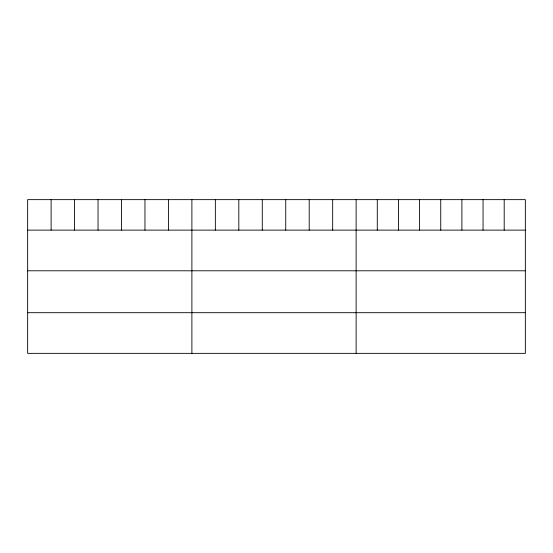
<?xml version="1.0" encoding="UTF-8"?>
<svg xmlns="http://www.w3.org/2000/svg" width="553" height="553" viewBox="0 0 553 553"><rect width="100%" height="100%" fill="white"/><g stroke="black" fill="none" stroke-linecap="round" stroke-linejoin="round"><path stroke-width="0.83" d="M525.35 230.124L525.35 353.36L27.65 353.36L27.65 199.64L525.35 199.64L525.35 230.124L27.65 230.124M27.65 270.79L525.35 270.79M27.65 312.694L525.35 312.694M504.198 199.64L504.198 230.124M483.046 199.64L483.046 230.124M461.893 199.64L461.893 230.124M440.741 199.64L440.741 230.124M419.589 199.64L419.589 230.124M398.437 199.64L398.437 230.124M377.284 199.64L377.284 230.124M356.132 199.64L356.132 353.36M332.671 199.64L332.671 230.124M309.203 199.64L309.203 230.124M285.742 199.64L285.742 230.124M262.281 199.64L262.281 230.124M238.82 199.64L238.82 230.124M215.352 199.64L215.352 230.124M191.891 199.64L191.891 353.36M168.43 199.64L168.43 230.124M144.962 199.64L144.962 230.124M121.501 199.64L121.501 230.124M98.04 199.64L98.04 230.124M74.579 199.64L74.579 230.124M51.111 199.64L51.111 230.124"/></g></svg>
